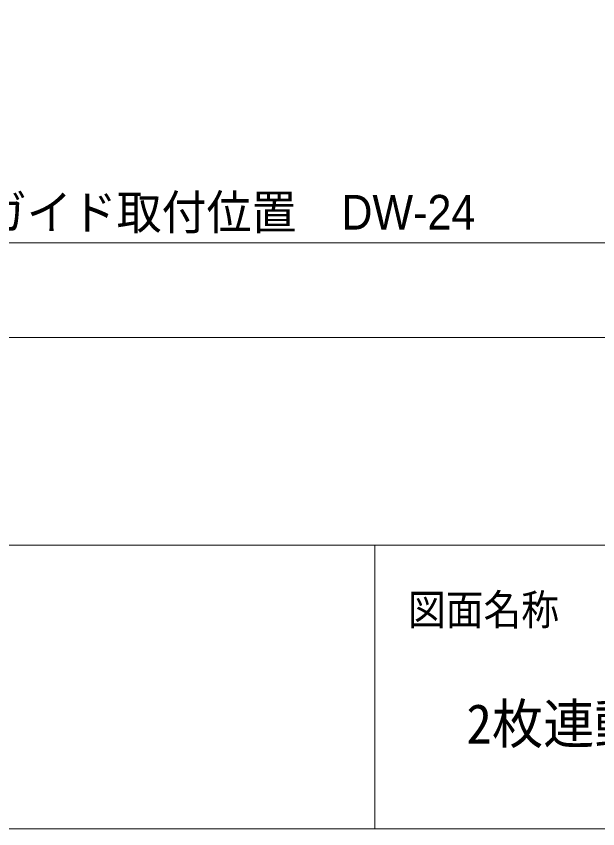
# Model space of a CAD drawing. Units: millimetres, scale not verified. Extents: x -6062 to 6062, y -3045 to 3045.
# Drawn here: x -4317 to -3702, y -2770 to -1910 of the extents above; entities that cross this region are included whole.
import ezdxf
from ezdxf.enums import TextEntityAlignment as Align

# ---------------------------------------------------------------- set-up
doc = ezdxf.new("R2010")
doc.units = ezdxf.units.MM
doc.header["$LTSCALE"] = 20
doc.layers.add('0-0_2寸法-1', color=7, linetype='Continuous', lineweight=9)
doc.layers.add('0-5_1図面枠', color=7, linetype='Continuous', lineweight=9)
doc.styles.add('ＭＳ ゴシック', font='')
doc.styles.add('ＭＳ Ｐゴシック', font='')
doc.styles.get('ＭＳ ゴシック').set_extended_font_data('MS Gothic')
doc.styles.get('ＭＳ Ｐゴシック').set_extended_font_data('MS PGothic')

# ---------------------------------------------------------------- blocks, each defined once
blk = doc.blocks.new('グループ-109')
at = {"layer": '0-5_1図面枠'}
for p, q in [((-80000, -49400), (80000, -49400)), ((-43000, -49400), (-43000, -55400))]:
    blk.add_line(p, q, dxfattribs=at)
blk.add_lwpolyline([(-80000, 55400), (80000, 55400), (80000, -55400), (-80000, -55400)], close=True, dxfattribs=at)
blk = doc.blocks.new('図面枠')
at = {"layer": '0-5_1図面枠'}
blk.add_blockref('グループ-109', (0, 0), dxfattribs=at)
at = {"layer": '0-5_1図面枠', "style": 'ＭＳ ゴシック', "width": 0.9}
blk.add_text('図面名称', height=650.9, dxfattribs=at).set_placement((-42300.1, -51283.9), align=Align.BOTTOM_LEFT)

msp = doc.modelspace()

# ---------------------------------------------------------------- linework, layer by layer
at = {"layer": '0-0_2寸法-1'}
for p, q in [((-4774.79, -2150), (-3624.21, -2150)), ((-4781.79, -2250), (-1225.21, -2250))]:
    msp.add_line(p, q, dxfattribs=at)

# ---------------------------------------------------------------- block references
at = {"layer": '0-5_1図面枠', "xscale": 0.05, "yscale": 0.05}
msp.add_blockref('図面枠', (-1787.5, 0), dxfattribs=at)

# ---------------------------------------------------------------- texts
at = {"layer": '0-0_2寸法-1', "style": 'ＭＳ Ｐゴシック', "width": 0.95}
msp.add_text('直付け下ガイド取付位置\u3000DW-24', height=36.69, dxfattribs=at).set_placement((-4543.58, -2146.79), align=Align.BOTTOM_LEFT)
at = {"layer": '0-5_1図面枠', "style": 'ＭＳ ゴシック', "width": 0.95}
msp.add_text('2枚連動引き込み＋袖壁タイプ\u3000特寸 左勝手L-N\u3000枠有（横桟入り）', height=41.84, dxfattribs=at).set_placement((-3840.72, -2692.37), align=Align.BOTTOM_LEFT)

doc.saveas('drawing.dxf')
